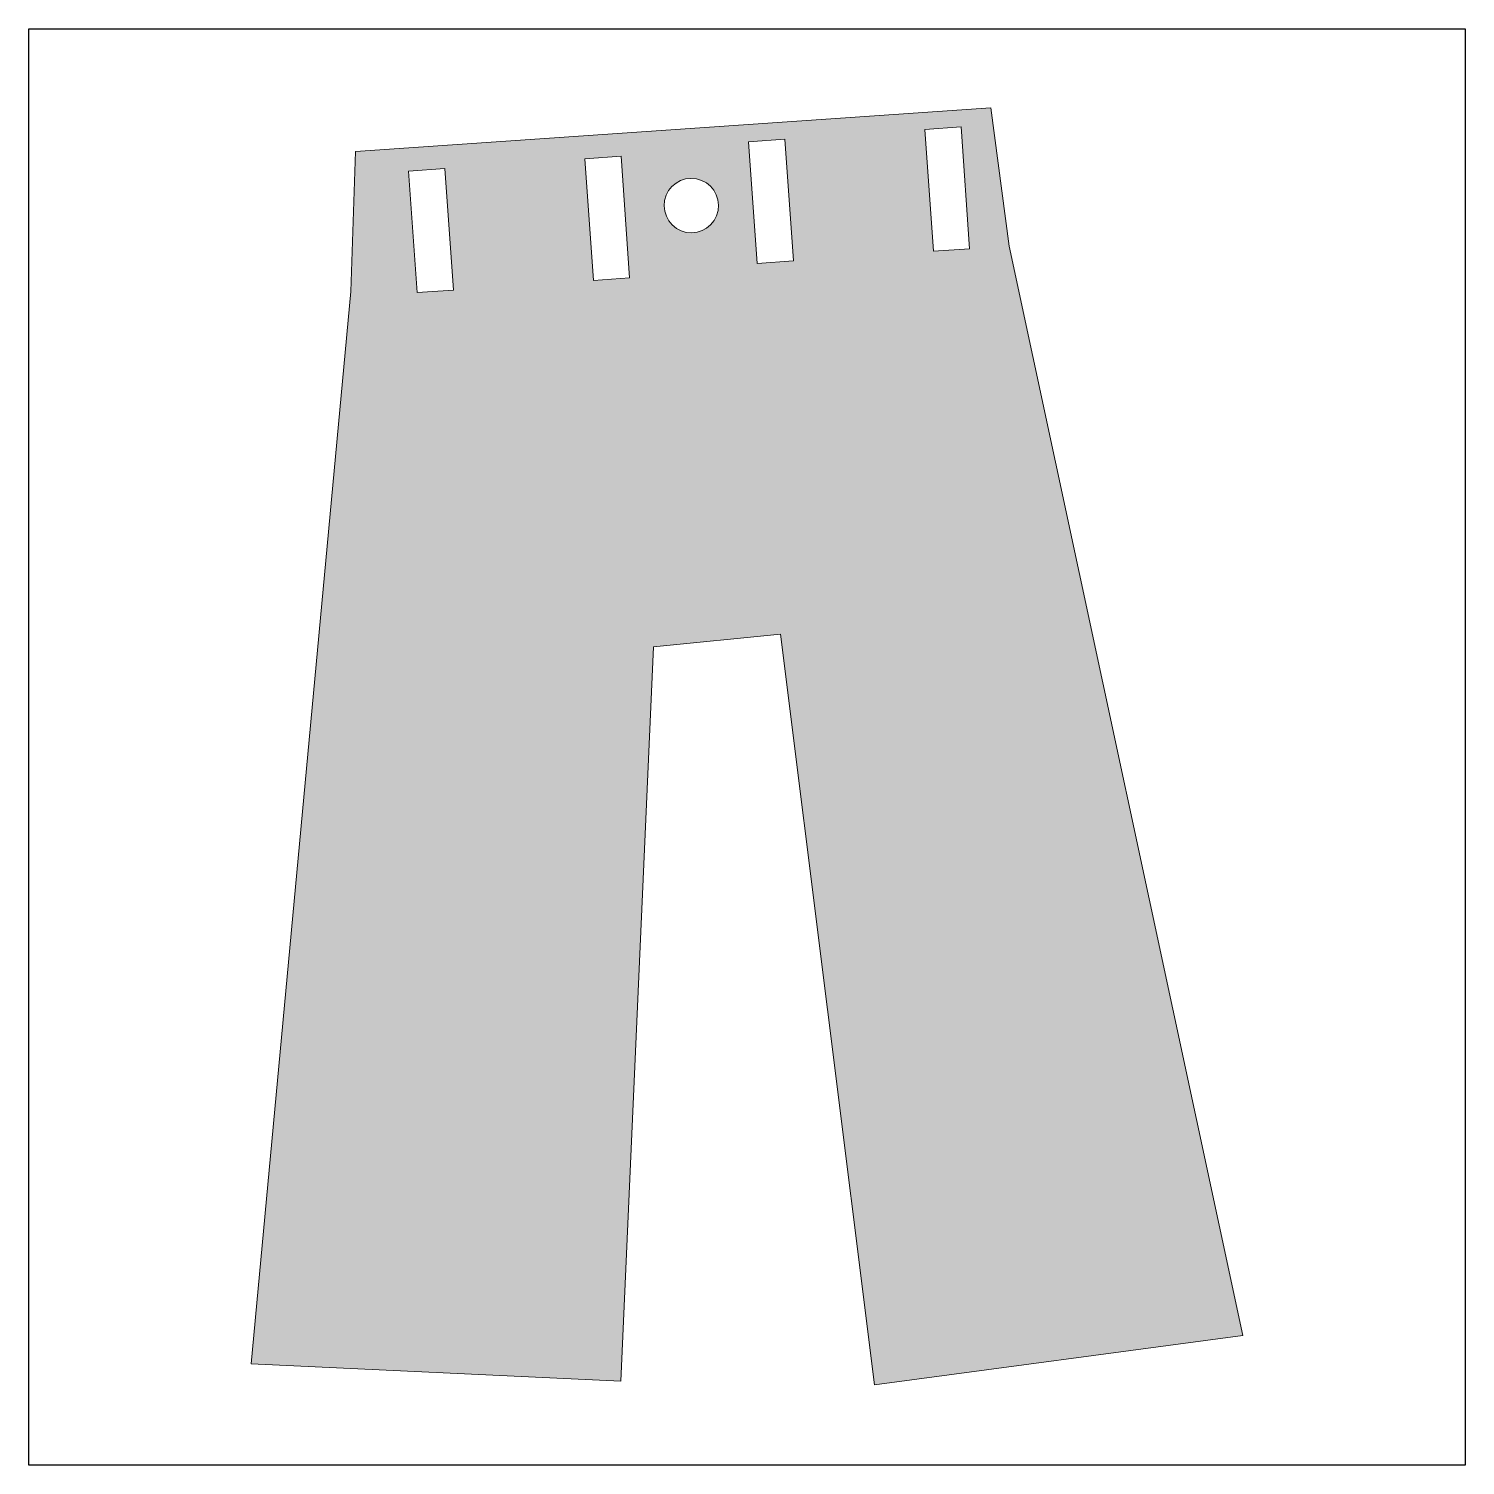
# Model space of a CAD drawing. Header units: inches. Extents: x 0 to 114, y 0 to 114.
import ezdxf

# ---------------------------------------------------------------- set-up
doc = ezdxf.new("R2010")
doc.units = ezdxf.units.IN
doc.header["$MEASUREMENT"] = 0
doc.layers.add('Image Background', color=7, linetype='Continuous')
doc.layers.add('Layer 1', color=7, linetype='Continuous')
picture_1 = doc.add_image_def('image1.png', size_in_pixel=(1350, 1350))

msp = doc.modelspace()

# ---------------------------------------------------------------- hatches: boundary and pattern name
at = {"layer": 'Layer 1', "true_color": 0x94a0ca}
h = msp.add_hatch(color=253, dxfattribs=at)
h.dxf.hatch_style = 2
h.paths.add_polyline_path([(76.55, 108), (26, 104.53), (25.64, 93.38), (17.69, 8.08), (47.12, 6.69), (49.7, 65.12), (59.81, 66.14), (67.29, 6.4), (96.61, 10.33), (78, 97)])
h.paths.add_polyline_path([(30.23, 102.98), (33.12, 103.19), (33.79, 93.5), (30.91, 93.3)])
h.paths.add_polyline_path([(44.25, 103.96), (47.14, 104.16), (47.81, 94.47), (44.93, 94.27)])
edge = h.paths.add_edge_path()
edge.add_spline(control_points=[(52.32, 98.09), (51.16, 98.31), (50.37, 99.47), (50.59, 100.63), (50.81, 101.79), (51.96, 102.58), (53.12, 102.36), (54.29, 102.14), (55.07, 100.99), (54.85, 99.83), (54.63, 98.66), (53.48, 97.88), (52.32, 98.09)], knot_values=[0, 0, 0, 0, 1, 1, 1, 2, 2, 2, 3, 3, 3, 4, 4, 4, 4], degree=3, periodic=1)
h.paths.add_polyline_path([(57.28, 105.31), (60.17, 105.51), (60.84, 95.83), (57.96, 95.62)])
h.paths.add_polyline_path([(71.3, 106.29), (74.19, 106.49), (74.86, 96.8), (71.98, 96.6)])

# ---------------------------------------------------------------- linework, layer by layer
at = {"layer": 'Layer 1', "lineweight": 0}
for points in [[(76.55, 108), (26, 104.53), (25.64, 93.38), (17.69, 8.08), (47.12, 6.69), (49.7, 65.12), (59.81, 66.14), (67.29, 6.4), (96.61, 10.33), (78, 97), (76.55, 108)], [(71.3, 106.29), (74.19, 106.49), (74.86, 96.8), (71.98, 96.6), (71.3, 106.29)], [(57.28, 105.31), (60.17, 105.51), (60.84, 95.83), (57.96, 95.62), (57.28, 105.31)], [(44.25, 103.96), (47.14, 104.16), (47.81, 94.47), (44.93, 94.27), (44.25, 103.96)], [(30.23, 102.98), (33.12, 103.19), (33.79, 93.5), (30.91, 93.3), (30.23, 102.98)]]:
    msp.add_lwpolyline(points, dxfattribs=at)
msp.add_open_spline([(52.32, 98.09), (51.16, 98.31), (50.37, 99.47), (50.59, 100.63), (50.81, 101.79), (51.96, 102.58), (53.12, 102.36), (54.29, 102.14), (55.07, 100.99), (54.85, 99.83), (54.63, 98.66), (53.48, 97.88), (52.32, 98.09)], degree=3, knots=[0, 0, 0, 0, 1, 1, 1, 2, 2, 2, 3, 3, 3, 4, 4, 4, 4], dxfattribs=at)

# ---------------------------------------------------------------- pictures from other files: only their frames are drawn
at = {"layer": 'Image Background'}
image = msp.add_image(picture_1, insert=(0, 0), size_in_units=(114.3, 114.3), dxfattribs=at)

doc.saveas('drawing.dxf')
